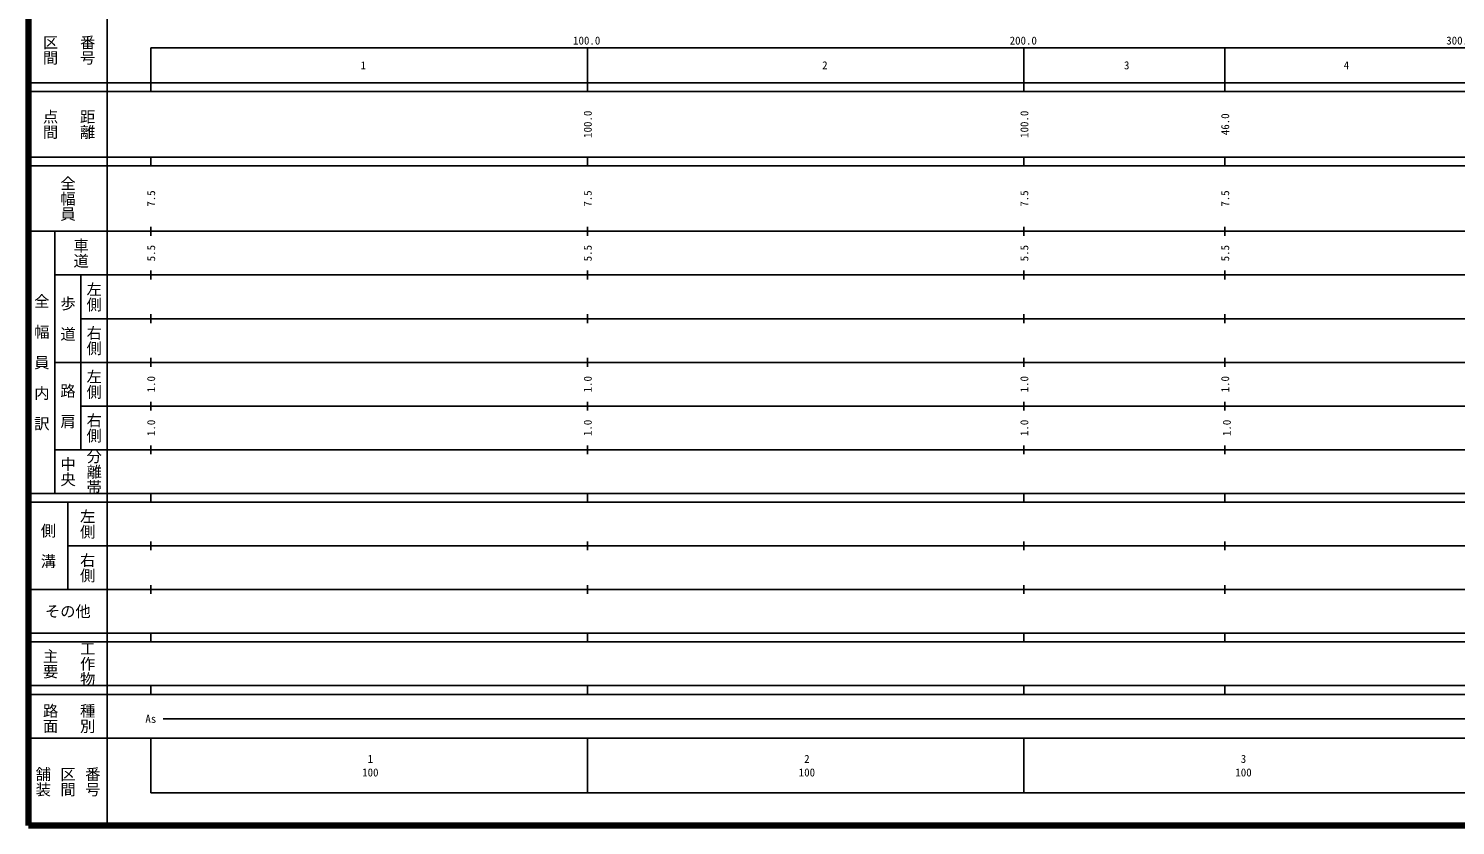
# Model space of a CAD drawing. Units: millimetres on the paper, enlarged 1000 times. Extents: x 40000 to 680000, y 20000 to 380000.
# Drawn here: x 40000 to 366837, y 20000 to 202409 of the extents above; entities that cross this region are included whole.
import ezdxf
from ezdxf.enums import TextEntityAlignment as Align

# ---------------------------------------------------------------- set-up
doc = ezdxf.new("R2010")
doc.units = ezdxf.units.MM
doc.header["$LTSCALE"] = 1000
doc.layers.add('M-TTL', color=2, linetype='Continuous', lineweight=140)
doc.layers.add('M-TTL-BAND', color=7, linetype='Continuous', lineweight=25)
doc.styles.add('@ＭＳ ゴシック', font='')
doc.styles.add('ＭＳ ゴシック', font='')
doc.styles.get('@ＭＳ ゴシック').set_extended_font_data('@MS Gothic')
doc.styles.get('ＭＳ ゴシック').set_extended_font_data('MS Gothic')

msp = doc.modelspace()

# ---------------------------------------------------------------- linework, layer by layer
at = {"layer": 'M-TTL'}
for p, q in [((40000, 380000), (40000, 20000)), ((40000, 20000), (680000, 20000))]:
    msp.add_line(p, q, dxfattribs=at)
at = {"layer": 'M-TTL-BAND'}
for p, q in [((58000, 370000), (58000, 20000)), ((68000, 198000), (579000, 198000)), ((68000, 198000), (68000, 188000)), ((168000, 198000), (168000, 188000)), ((268000, 198000), (268000, 188000)), ((314000, 198000), (314000, 188000)), ((40000, 190000), (579000, 190000)), ((40000, 188000), (579000, 188000)), ((40000, 173000), (579000, 173000)), ((40000, 171000), (579000, 171000)), ((68000, 171000), (68000, 173000)), ((168000, 171000), (168000, 173000)), ((268000, 171000), (268000, 173000)), ((314000, 173000), (314000, 171000)), ((68000, 155000), (68000, 157000)), ((168000, 155000), (168000, 157000)), ((268000, 155000), (268000, 157000)), ((314000, 157000), (314000, 155000)), ((40000, 156000), (579000, 156000)), ((46000, 96000), (46000, 156000)), ((46000, 146000), (579000, 146000)), ((52000, 146000), (52000, 106000)), ((68000, 145000), (68000, 147000)), ((168000, 145000), (168000, 147000)), ((268000, 145000), (268000, 147000)), ((314000, 147000), (314000, 145000)), ((52000, 136000), (579000, 136000)), ((68000, 135000), (68000, 137000)), ((168000, 135000), (168000, 137000)), ((268000, 135000), (268000, 137000)), ((314000, 137000), (314000, 135000)), ((46000, 126000), (579000, 126000)), ((68000, 125000), (68000, 127000)), ((168000, 125000), (168000, 127000)), ((268000, 125000), (268000, 127000)), ((314000, 127000), (314000, 125000)), ((52000, 116000), (579000, 116000)), ((68000, 115000), (68000, 117000)), ((168000, 115000), (168000, 117000)), ((268000, 115000), (268000, 117000)), ((314000, 117000), (314000, 115000)), ((46000, 106000), (579000, 106000)), ((68000, 105000), (68000, 107000)), ((168000, 105000), (168000, 107000)), ((268000, 105000), (268000, 107000)), ((314000, 107000), (314000, 105000)), ((40000, 96000), (579000, 96000)), ((68000, 94000), (68000, 96000)), ((168000, 94000), (168000, 96000)), ((268000, 94000), (268000, 96000)), ((314000, 96000), (314000, 94000)), ((40000, 94000), (579000, 94000)), ((49000, 94000), (49000, 74000)), ((68000, 83000), (68000, 85000)), ((168000, 83000), (168000, 85000)), ((268000, 83000), (268000, 85000)), ((314000, 85000), (314000, 83000)), ((49000, 84000), (579000, 84000)), ((40000, 74000), (579000, 74000)), ((68000, 73000), (68000, 75000)), ((168000, 73000), (168000, 75000)), ((268000, 73000), (268000, 75000)), ((314000, 75000), (314000, 73000)), ((40000, 64000), (579000, 64000)), ((68000, 62000), (68000, 64000)), ((168000, 62000), (168000, 64000)), ((268000, 62000), (268000, 64000)), ((314000, 64000), (314000, 62000)), ((40000, 62000), (579000, 62000)), ((40000, 52000), (579000, 52000)), ((40000, 50000), (579000, 50000)), ((68000, 50000), (68000, 52000)), ((168000, 50000), (168000, 52000)), ((268000, 50000), (268000, 52000)), ((314000, 52000), (314000, 50000)), ((70805, 44406), (565903, 44406)), ((40000, 40000), (579000, 40000)), ((68000, 40000), (68000, 27500)), ((168000, 40000), (168000, 27500)), ((268000, 40000), (268000, 27500)), ((68000, 27500), (579000, 27500))]:
    msp.add_line(p, q, dxfattribs=at)

# ---------------------------------------------------------------- texts
for s, height, rotation, style, p in [('区間', 2566, 270, '@ＭＳ ゴシック', (45000, 197500)), ('番号', 2566, 270, '@ＭＳ ゴシック', (53500, 197500)), ('点間', 2566, 270, '@ＭＳ ゴシック', (45000, 180500)), ('距離', 2566, 270, '@ＭＳ ゴシック', (53500, 180500)), ('100.0', 1833, 90, 'ＭＳ ゴシック', (168090, 180500)), ('100.0', 1833, 90, 'ＭＳ ゴシック', (268090, 180500)), ('46.0', 1833, 90, 'ＭＳ ゴシック', (314090, 180500)), ('全幅員', 2566, 270, '@ＭＳ ゴシック', (49000, 163500)), ('7.5', 1833, 90, 'ＭＳ ゴシック', (68082, 163500)), ('7.5', 1833, 90, 'ＭＳ ゴシック', (168082, 163500)), ('7.5', 1833, 90, 'ＭＳ ゴシック', (268082, 163500)), ('7.5', 1833, 90, 'ＭＳ ゴシック', (314090, 163500)), ('車道', 2566, 270, '@ＭＳ ゴシック', (52000, 151000)), ('5.5', 1833, 90, 'ＭＳ ゴシック', (68082, 151000)), ('5.5', 1833, 90, 'ＭＳ ゴシック', (168082, 151000)), ('5.5', 1833, 90, 'ＭＳ ゴシック', (268082, 151000)), ('5.5', 1833, 90, 'ＭＳ ゴシック', (314090, 151000)), ('左側', 2566, 270, '@ＭＳ ゴシック', (55000, 141000)), ('全\u3000幅\u3000員\u3000内\u3000訳', 2566, 270, '@ＭＳ ゴシック', (43000, 126000)), ('歩\u3000道', 2566, 270, '@ＭＳ ゴシック', (49000, 136000)), ('右側', 2566, 270, '@ＭＳ ゴシック', (55000, 131000)), ('左側', 2566, 270, '@ＭＳ ゴシック', (55000, 121000)), ('路\u3000肩', 2566, 270, '@ＭＳ ゴシック', (49000, 116000)), ('1.0', 1833, 90, 'ＭＳ ゴシック', (68082, 121000)), ('1.0', 1833, 90, 'ＭＳ ゴシック', (168082, 121000)), ('1.0', 1833, 90, 'ＭＳ ゴシック', (268082, 121000)), ('1.0', 1833, 90, 'ＭＳ ゴシック', (314090, 121000)), ('右側', 2566, 270, '@ＭＳ ゴシック', (55000, 111000)), ('1.0', 1833, 90, 'ＭＳ ゴシック', (68082, 111000)), ('1.0', 1833, 90, 'ＭＳ ゴシック', (168082, 111000)), ('1.0', 1833, 90, 'ＭＳ ゴシック', (268082, 111000)), ('1.0', 1833, 90, 'ＭＳ ゴシック', (314465, 111000)), ('分離帯', 2566, 270, '@ＭＳ ゴシック', (55000, 101000)), ('中央', 2566, 270, '@ＭＳ ゴシック', (49000, 101000)), ('左側', 2566, 270, '@ＭＳ ゴシック', (53500, 89000)), ('側\u3000溝', 2566, 270, '@ＭＳ ゴシック', (44500, 84000)), ('右側', 2566, 270, '@ＭＳ ゴシック', (53500, 79000)), ('主要', 2566, 270, '@ＭＳ ゴシック', (45000, 57000)), ('工作物', 2566, 270, '@ＭＳ ゴシック', (53500, 57000)), ('路面', 2566, 270, '@ＭＳ ゴシック', (45000, 44500)), ('種別', 2566, 270, '@ＭＳ ゴシック', (53500, 44500)), ('舗装', 2566, 270, '@ＭＳ ゴシック', (43333, 30000)), ('区間', 2566, 270, '@ＭＳ ゴシック', (49000, 30000)), ('番号', 2566, 270, '@ＭＳ ゴシック', (54667, 30000))]:
    msp.add_text(s, height=height, rotation=rotation, dxfattribs=dict(at, style=style)).set_placement(p, align=Align.MIDDLE_CENTER)
at = {"layer": 'M-TTL-BAND', "style": 'ＭＳ ゴシック'}
for s, p in [('100.0', (167844, 198195)), ('200.0', (267844, 198195)), ('300.0', (367844, 198195))]:
    msp.add_text(s, height=1833, dxfattribs=at).set_placement(p, align=Align.BOTTOM_CENTER)
for s, height, p in [('1', 1833, (116669, 194000)), ('2', 1833, (222393, 194000)), ('3', 1833, (291534, 194000)), ('4', 1833, (341865, 194000)), ('その他', 2566, (49000, 69000)), ('As', 1833, (68006, 44406)), ('1', 1833, (118288, 35238)), ('2', 1833, (218288, 35238)), ('3', 1833, (318288, 35238)), ('100', 1833, (118288, 32131)), ('100', 1833, (218288, 32131)), ('100', 1833, (318288, 32131))]:
    msp.add_text(s, height=height, dxfattribs=at).set_placement(p, align=Align.MIDDLE_CENTER)

doc.saveas('drawing.dxf')
